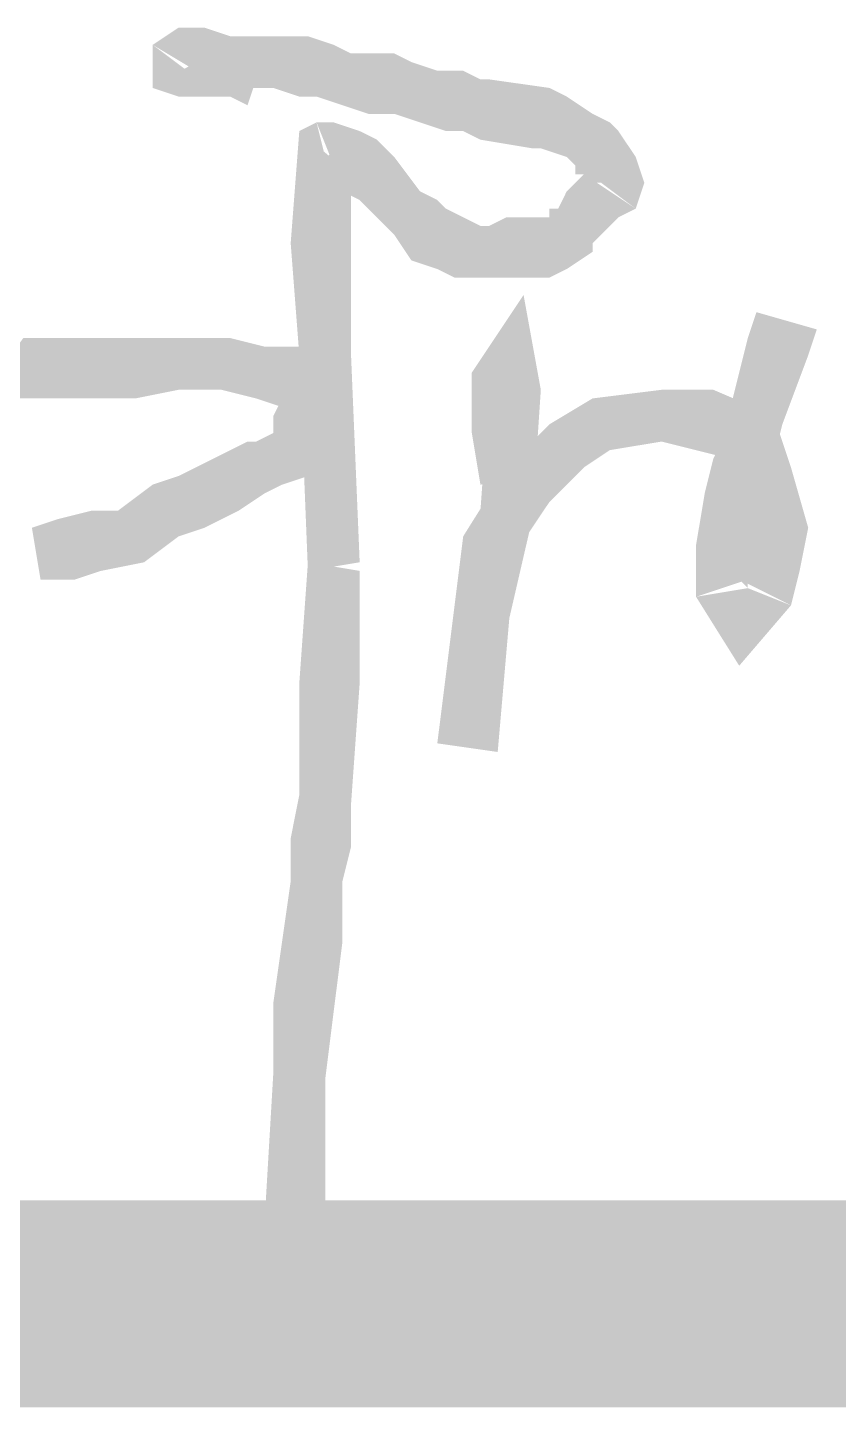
# Model space of a CAD drawing. Header units: inches. Extents: x 20 to 409, y 5 to 283.
# Drawn here: x 364.18 to 368.16, y 5.1 to 11.87 of the extents above; entities that cross this region are included whole.
import ezdxf

# ---------------------------------------------------------------- set-up
doc = ezdxf.new("R2010")
doc.units = ezdxf.units.IN
doc.header["$MEASUREMENT"] = 0
doc.layers.add('C00-00-00', color=7, linetype='Continuous')

msp = doc.modelspace()

# ---------------------------------------------------------------- hatches: boundary and pattern name
at = {"layer": 'C00-00-00'}
h = msp.add_hatch(color=0, dxfattribs=at)
h.dxf.hatch_style = 2
h.paths.add_polyline_path([(365.0071, 11.6593), (364.7954, 11.7863), (364.9224, 11.8709)])
h = msp.add_hatch(color=0, dxfattribs=at)
h.dxf.hatch_style = 2
h.paths.add_polyline_path([(364.9224, 11.8709), (365.0071, 11.5746), (365.0494, 11.8709)])
h = msp.add_hatch(color=0, dxfattribs=at)
h.dxf.hatch_style = 2
h.paths.add_polyline_path([(365.0071, 11.5746), (365.0494, 11.8709), (365.0494, 11.5746)])
h = msp.add_hatch(color=0, dxfattribs=at)
h.dxf.hatch_style = 2
h.paths.add_polyline_path([(365.0494, 11.8709), (365.0494, 11.5746), (365.1764, 11.8286)])
h = msp.add_hatch(color=0, dxfattribs=at)
h.dxf.hatch_style = 2
h.paths.add_polyline_path([(364.9648, 11.6593), (364.7954, 11.5746), (364.7954, 11.7863)])
h = msp.add_hatch(color=0, dxfattribs=at)
h.dxf.hatch_style = 2
h.paths.add_polyline_path([(365.0071, 11.5323), (365.0494, 11.7863), (364.9224, 11.5323)])
h = msp.add_hatch(color=0, dxfattribs=at)
h.dxf.hatch_style = 2
h.paths.add_polyline_path([(365.0494, 11.7863), (364.9224, 11.5323), (365.0071, 11.7863)])
h = msp.add_hatch(color=0, dxfattribs=at)
h.dxf.hatch_style = 2
h.paths.add_polyline_path([(364.9648, 11.6593), (365.0918, 11.6169), (365.0494, 11.7863)])
h = msp.add_hatch(color=0, dxfattribs=at)
h.dxf.hatch_style = 2
h.paths.add_polyline_path([(365.0918, 11.5323), (365.1341, 11.7863), (365.0071, 11.5323)])
h = msp.add_hatch(color=0, dxfattribs=at)
h.dxf.hatch_style = 2
h.paths.add_polyline_path([(365.1341, 11.7863), (365.0071, 11.5323), (365.0494, 11.7863)])
h = msp.add_hatch(color=0, dxfattribs=at)
h.dxf.hatch_style = 2
h.paths.add_polyline_path([(365.0071, 11.7016), (365.0494, 11.7863), (365.0071, 11.7863)])
h = msp.add_hatch(color=0, dxfattribs=at)
h.dxf.hatch_style = 2
h.paths.add_polyline_path([(365.0494, 11.5746), (365.1764, 11.8286), (365.1341, 11.5746)])
h = msp.add_hatch(color=0, dxfattribs=at)
h.dxf.hatch_style = 2
h.paths.add_polyline_path([(365.1764, 11.5323), (365.2188, 11.7863), (365.0918, 11.5323)])
h = msp.add_hatch(color=0, dxfattribs=at)
h.dxf.hatch_style = 2
h.paths.add_polyline_path([(365.2188, 11.7863), (365.0918, 11.5323), (365.1341, 11.7863)])
h = msp.add_hatch(color=0, dxfattribs=at)
h.dxf.hatch_style = 2
h.paths.add_polyline_path([(365.1764, 11.8286), (365.1341, 11.5746), (365.2611, 11.8286)])
h = msp.add_hatch(color=0, dxfattribs=at)
h.dxf.hatch_style = 2
h.paths.add_polyline_path([(365.1341, 11.5746), (365.2611, 11.8286), (365.2611, 11.5746)])
h = msp.add_hatch(color=0, dxfattribs=at)
h.dxf.hatch_style = 2
h.paths.add_polyline_path([(365.3458, 11.7439), (365.1764, 11.5323), (365.2188, 11.7863)])
h = msp.add_hatch(color=0, dxfattribs=at)
h.dxf.hatch_style = 2
h.paths.add_polyline_path([(365.2611, 11.8286), (365.2611, 11.5746), (365.4304, 11.8286)])
h = msp.add_hatch(color=0, dxfattribs=at)
h.dxf.hatch_style = 2
h.paths.add_polyline_path([(365.2611, 11.5746), (365.4304, 11.8286), (365.3881, 11.5746)])
h = msp.add_hatch(color=0, dxfattribs=at)
h.dxf.hatch_style = 2
h.paths.add_polyline_path([(365.4304, 11.8286), (365.3881, 11.5746), (365.5574, 11.8286)])
h = msp.add_hatch(color=0, dxfattribs=at)
h.dxf.hatch_style = 2
h.paths.add_polyline_path([(365.3881, 11.5746), (365.5574, 11.8286), (365.5151, 11.5323)])
h = msp.add_hatch(color=0, dxfattribs=at)
h.dxf.hatch_style = 2
h.paths.add_polyline_path([(365.5574, 11.8286), (365.5151, 11.5323), (365.6844, 11.7863)])
h = msp.add_hatch(color=0, dxfattribs=at)
h.dxf.hatch_style = 2
h.paths.add_polyline_path([(365.5151, 11.5323), (365.6844, 11.7863), (365.5998, 11.5323)])
h = msp.add_hatch(color=0, dxfattribs=at)
h.dxf.hatch_style = 2
h.paths.add_polyline_path([(365.6844, 11.7863), (365.5998, 11.5323), (365.7691, 11.7439)])
h = msp.add_hatch(color=0, dxfattribs=at)
h.dxf.hatch_style = 2
h.paths.add_polyline_path([(365.2611, 11.4899), (365.3458, 11.7439), (365.1764, 11.5323)])
h = msp.add_hatch(color=0, dxfattribs=at)
h.dxf.hatch_style = 2
h.paths.add_polyline_path([(365.5998, 11.5323), (365.7691, 11.7439), (365.7268, 11.4899)])
h = msp.add_hatch(color=0, dxfattribs=at)
h.dxf.hatch_style = 2
h.paths.add_polyline_path([(365.7691, 11.7439), (365.7268, 11.4899), (365.8538, 11.7439)])
h = msp.add_hatch(color=0, dxfattribs=at)
h.dxf.hatch_style = 2
h.paths.add_polyline_path([(365.7268, 11.4899), (365.8538, 11.7439), (365.8538, 11.4476)])
h = msp.add_hatch(color=0, dxfattribs=at)
h.dxf.hatch_style = 2
h.paths.add_polyline_path([(365.8538, 11.7439), (365.8538, 11.4476), (365.9808, 11.7439)])
h = msp.add_hatch(color=0, dxfattribs=at)
h.dxf.hatch_style = 2
h.paths.add_polyline_path([(365.8538, 11.4476), (365.9808, 11.7439), (365.9384, 11.4476)])
h = msp.add_hatch(color=0, dxfattribs=at)
h.dxf.hatch_style = 2
h.paths.add_polyline_path([(365.9808, 11.7439), (365.9384, 11.4476), (366.0654, 11.7016)])
h = msp.add_hatch(color=0, dxfattribs=at)
h.dxf.hatch_style = 2
h.paths.add_polyline_path([(365.0071, 11.7016), (364.9224, 11.5323), (364.7954, 11.5746)])
h = msp.add_hatch(color=0, dxfattribs=at)
h.dxf.hatch_style = 2
h.paths.add_polyline_path([(365.0071, 11.6593), (365.0071, 11.5746), (365.0918, 11.6169)])
h = msp.add_hatch(color=0, dxfattribs=at)
h.dxf.hatch_style = 2
h.paths.add_polyline_path([(365.9384, 11.4476), (366.0654, 11.7016), (365.9808, 11.4476)])
h = msp.add_hatch(color=0, dxfattribs=at)
h.dxf.hatch_style = 2
h.paths.add_polyline_path([(366.0654, 11.7016), (365.9808, 11.4476), (366.1924, 11.6593)])
h = msp.add_hatch(color=0, dxfattribs=at)
h.dxf.hatch_style = 2
h.paths.add_polyline_path([(365.9808, 11.4476), (366.1924, 11.6593), (366.1078, 11.4053)])
h = msp.add_hatch(color=0, dxfattribs=at)
h.dxf.hatch_style = 2
h.paths.add_polyline_path([(366.1924, 11.6593), (366.1078, 11.4053), (366.3194, 11.6593)])
h = msp.add_hatch(color=0, dxfattribs=at)
h.dxf.hatch_style = 2
h.paths.add_polyline_path([(366.1078, 11.4053), (366.3194, 11.6593), (366.2348, 11.3629)])
h = msp.add_hatch(color=0, dxfattribs=at)
h.dxf.hatch_style = 2
h.paths.add_polyline_path([(366.3194, 11.6593), (366.2348, 11.3629), (366.4041, 11.6169)])
h = msp.add_hatch(color=0, dxfattribs=at)
h.dxf.hatch_style = 2
h.paths.add_polyline_path([(366.2348, 11.3629), (366.4041, 11.6169), (366.3194, 11.3629)])
h = msp.add_hatch(color=0, dxfattribs=at)
h.dxf.hatch_style = 2
h.paths.add_polyline_path([(366.4041, 11.6169), (366.3194, 11.3629), (366.4464, 11.6169)])
h = msp.add_hatch(color=0, dxfattribs=at)
h.dxf.hatch_style = 2
h.paths.add_polyline_path([(366.3194, 11.3629), (366.4464, 11.6169), (366.4041, 11.3206)])
h = msp.add_hatch(color=0, dxfattribs=at)
h.dxf.hatch_style = 2
h.paths.add_polyline_path([(366.4464, 11.6169), (366.4041, 11.3206), (366.7428, 11.5746)])
h = msp.add_hatch(color=0, dxfattribs=at)
h.dxf.hatch_style = 2
h.paths.add_polyline_path([(366.4041, 11.3206), (366.7428, 11.5746), (366.6581, 11.2783)])
h = msp.add_hatch(color=0, dxfattribs=at)
h.dxf.hatch_style = 2
h.paths.add_polyline_path([(366.7428, 11.5746), (366.6581, 11.2783), (366.8274, 11.5323)])
h = msp.add_hatch(color=0, dxfattribs=at)
h.dxf.hatch_style = 2
h.paths.add_polyline_path([(366.6581, 11.2783), (366.8274, 11.5323), (366.7004, 11.2783)])
h = msp.add_hatch(color=0, dxfattribs=at)
h.dxf.hatch_style = 2
h.paths.add_polyline_path([(366.8274, 11.5323), (366.7004, 11.2783), (366.9544, 11.4476)])
h = msp.add_hatch(color=0, dxfattribs=at)
h.dxf.hatch_style = 2
h.paths.add_polyline_path([(366.7004, 11.2783), (366.9544, 11.4476), (366.8274, 11.2359)])
h = msp.add_hatch(color=0, dxfattribs=at)
h.dxf.hatch_style = 2
h.paths.add_polyline_path([(366.9544, 11.4476), (366.8274, 11.2359), (367.0391, 11.4053)])
h = msp.add_hatch(color=0, dxfattribs=at)
h.dxf.hatch_style = 2
h.paths.add_polyline_path([(365.6421, 11.2359), (365.5151, 11.3629), (365.5998, 11.4053)])
h = msp.add_hatch(color=0, dxfattribs=at)
h.dxf.hatch_style = 2
h.paths.add_polyline_path([(365.6844, 11.1936), (365.5998, 11.4053), (365.6844, 11.4053)])
h = msp.add_hatch(color=0, dxfattribs=at)
h.dxf.hatch_style = 2
h.paths.add_polyline_path([(365.8114, 11.3629), (365.6421, 11.1089), (365.6844, 11.4053)])
h = msp.add_hatch(color=0, dxfattribs=at)
h.dxf.hatch_style = 2
h.paths.add_polyline_path([(366.8274, 11.2359), (367.0391, 11.4053), (366.8698, 11.1936)])
h = msp.add_hatch(color=0, dxfattribs=at)
h.dxf.hatch_style = 2
h.paths.add_polyline_path([(367.0391, 11.4053), (366.8698, 11.1936), (367.0814, 11.3629)])
h = msp.add_hatch(color=0, dxfattribs=at)
h.dxf.hatch_style = 2
h.paths.add_polyline_path([(365.5151, 11.3629), (365.7691, 10.8126), (365.4728, 10.8126)])
h = msp.add_hatch(color=0, dxfattribs=at)
h.dxf.hatch_style = 2
h.paths.add_polyline_path([(365.7691, 11.1513), (365.5151, 11.3629), (365.7691, 10.8126)])
h = msp.add_hatch(color=0, dxfattribs=at)
h.dxf.hatch_style = 2
h.paths.add_polyline_path([(365.6844, 11.1089), (365.8114, 11.3629), (365.6421, 11.1089)])
h = msp.add_hatch(color=0, dxfattribs=at)
h.dxf.hatch_style = 2
h.paths.add_polyline_path([(365.8961, 11.3206), (365.6844, 11.1089), (365.8114, 11.3629)])
h = msp.add_hatch(color=0, dxfattribs=at)
h.dxf.hatch_style = 2
h.paths.add_polyline_path([(365.7268, 11.0666), (365.8961, 11.3206), (365.6844, 11.1089)])
h = msp.add_hatch(color=0, dxfattribs=at)
h.dxf.hatch_style = 2
h.paths.add_polyline_path([(365.9808, 11.2359), (365.7268, 11.0666), (365.8961, 11.3206)])
h = msp.add_hatch(color=0, dxfattribs=at)
h.dxf.hatch_style = 2
h.paths.add_polyline_path([(366.8698, 11.1936), (367.0814, 11.3629), (366.8698, 11.1513)])
h = msp.add_hatch(color=0, dxfattribs=at)
h.dxf.hatch_style = 2
h.paths.add_polyline_path([(367.0814, 11.3629), (366.8698, 11.1513), (367.1661, 11.2359)])
h = msp.add_hatch(color=0, dxfattribs=at)
h.dxf.hatch_style = 2
h.paths.add_polyline_path([(365.6421, 11.2359), (365.6844, 11.1089), (365.7691, 11.1513)])
h = msp.add_hatch(color=0, dxfattribs=at)
h.dxf.hatch_style = 2
h.paths.add_polyline_path([(365.6844, 11.1936), (365.6421, 11.1089), (365.6844, 11.1089)])
h = msp.add_hatch(color=0, dxfattribs=at)
h.dxf.hatch_style = 2
h.paths.add_polyline_path([(365.8114, 11.0243), (365.9808, 11.2359), (365.7268, 11.0666)])
h = msp.add_hatch(color=0, dxfattribs=at)
h.dxf.hatch_style = 2
h.paths.add_polyline_path([(366.1078, 11.0666), (365.8114, 11.0243), (365.9808, 11.2359)])
h = msp.add_hatch(color=0, dxfattribs=at)
h.dxf.hatch_style = 2
h.paths.add_polyline_path([(366.8698, 11.1513), (367.1661, 11.2359), (366.9121, 11.1513)])
h = msp.add_hatch(color=0, dxfattribs=at)
h.dxf.hatch_style = 2
h.paths.add_polyline_path([(367.1661, 11.2359), (366.9121, 11.1513), (367.2084, 11.1089)])
h = msp.add_hatch(color=0, dxfattribs=at)
h.dxf.hatch_style = 2
h.paths.add_polyline_path([(366.8698, 11.1089), (367.0391, 10.8973), (366.8274, 11.0666)])
h = msp.add_hatch(color=0, dxfattribs=at)
h.dxf.hatch_style = 2
h.paths.add_polyline_path([(366.9121, 11.1513), (367.0814, 10.9396), (366.8698, 11.1089)])
h = msp.add_hatch(color=0, dxfattribs=at)
h.dxf.hatch_style = 2
h.paths.add_polyline_path([(367.0814, 10.9396), (366.8698, 11.1089), (367.0391, 10.8973)])
h = msp.add_hatch(color=0, dxfattribs=at)
h.dxf.hatch_style = 2
h.paths.add_polyline_path([(366.9121, 11.1513), (367.2084, 11.1089), (366.9121, 11.1089)])
h = msp.add_hatch(color=0, dxfattribs=at)
h.dxf.hatch_style = 2
h.paths.add_polyline_path([(366.9968, 11.1089), (366.9121, 11.1513), (366.9121, 11.1089)])
h = msp.add_hatch(color=0, dxfattribs=at)
h.dxf.hatch_style = 2
h.paths.add_polyline_path([(367.1661, 10.9819), (366.9121, 11.1513), (367.0814, 10.9396)])
h = msp.add_hatch(color=0, dxfattribs=at)
h.dxf.hatch_style = 2
h.paths.add_polyline_path([(366.9968, 11.1089), (367.2084, 11.1089), (367.1661, 10.9819)])
h = msp.add_hatch(color=0, dxfattribs=at)
h.dxf.hatch_style = 2
h.paths.add_polyline_path([(365.9384, 10.8973), (366.1078, 11.0666), (365.8114, 11.0243)])
h = msp.add_hatch(color=0, dxfattribs=at)
h.dxf.hatch_style = 2
h.paths.add_polyline_path([(366.1924, 11.0243), (365.9384, 10.8973), (366.1078, 11.0666)])
h = msp.add_hatch(color=0, dxfattribs=at)
h.dxf.hatch_style = 2
h.paths.add_polyline_path([(366.8274, 11.0666), (366.9544, 10.8126), (366.7851, 10.9819)])
h = msp.add_hatch(color=0, dxfattribs=at)
h.dxf.hatch_style = 2
h.paths.add_polyline_path([(367.0391, 10.8973), (366.8274, 11.0666), (366.9544, 10.8126)])
h = msp.add_hatch(color=0, dxfattribs=at)
h.dxf.hatch_style = 2
h.paths.add_polyline_path([(365.9808, 10.8549), (366.1924, 11.0243), (365.9384, 10.8973)])
h = msp.add_hatch(color=0, dxfattribs=at)
h.dxf.hatch_style = 2
h.paths.add_polyline_path([(366.2348, 10.9819), (365.9808, 10.8549), (366.1924, 11.0243)])
h = msp.add_hatch(color=0, dxfattribs=at)
h.dxf.hatch_style = 2
h.paths.add_polyline_path([(366.0654, 10.7279), (366.2348, 10.9819), (365.9808, 10.8549)])
h = msp.add_hatch(color=0, dxfattribs=at)
h.dxf.hatch_style = 2
h.paths.add_polyline_path([(366.3194, 10.9396), (366.0654, 10.7279), (366.2348, 10.9819)])
h = msp.add_hatch(color=0, dxfattribs=at)
h.dxf.hatch_style = 2
h.paths.add_polyline_path([(366.7851, 10.9819), (366.9544, 10.7703), (366.7428, 10.9819)])
h = msp.add_hatch(color=0, dxfattribs=at)
h.dxf.hatch_style = 2
h.paths.add_polyline_path([(366.9544, 10.7703), (366.7428, 10.9819), (366.8274, 10.6856)])
h = msp.add_hatch(color=0, dxfattribs=at)
h.dxf.hatch_style = 2
h.paths.add_polyline_path([(366.7428, 10.9819), (366.8274, 10.6856), (366.7428, 10.9396)])
h = msp.add_hatch(color=0, dxfattribs=at)
h.dxf.hatch_style = 2
h.paths.add_polyline_path([(366.9544, 10.8126), (366.7851, 10.9819), (366.9544, 10.7703)])
h = msp.add_hatch(color=0, dxfattribs=at)
h.dxf.hatch_style = 2
h.paths.add_polyline_path([(366.1924, 10.6856), (366.3194, 10.9396), (366.0654, 10.7279)])
h = msp.add_hatch(color=0, dxfattribs=at)
h.dxf.hatch_style = 2
h.paths.add_polyline_path([(366.2771, 10.6433), (366.1924, 10.6856), (366.3194, 10.9396)])
h = msp.add_hatch(color=0, dxfattribs=at)
h.dxf.hatch_style = 2
h.paths.add_polyline_path([(366.4041, 10.8973), (366.2771, 10.6433), (366.3194, 10.9396)])
h = msp.add_hatch(color=0, dxfattribs=at)
h.dxf.hatch_style = 2
h.paths.add_polyline_path([(366.5311, 10.9396), (366.4888, 10.6433), (366.4464, 10.8973)])
h = msp.add_hatch(color=0, dxfattribs=at)
h.dxf.hatch_style = 2
h.paths.add_polyline_path([(366.5311, 10.6433), (366.5311, 10.9396), (366.4888, 10.6433)])
h = msp.add_hatch(color=0, dxfattribs=at)
h.dxf.hatch_style = 2
h.paths.add_polyline_path([(366.6581, 10.6433), (366.6158, 10.9396), (366.5311, 10.6433)])
h = msp.add_hatch(color=0, dxfattribs=at)
h.dxf.hatch_style = 2
h.paths.add_polyline_path([(366.6158, 10.9396), (366.5311, 10.6433), (366.5311, 10.9396)])
h = msp.add_hatch(color=0, dxfattribs=at)
h.dxf.hatch_style = 2
h.paths.add_polyline_path([(366.6581, 10.9396), (366.6581, 10.6433), (366.6158, 10.9396)])
h = msp.add_hatch(color=0, dxfattribs=at)
h.dxf.hatch_style = 2
h.paths.add_polyline_path([(366.7428, 10.9396), (366.7428, 10.6433), (366.6581, 10.9396)])
h = msp.add_hatch(color=0, dxfattribs=at)
h.dxf.hatch_style = 2
h.paths.add_polyline_path([(366.7428, 10.6433), (366.6581, 10.9396), (366.6581, 10.6433)])
h = msp.add_hatch(color=0, dxfattribs=at)
h.dxf.hatch_style = 2
h.paths.add_polyline_path([(366.8274, 10.6856), (366.7428, 10.9396), (366.7428, 10.6433)])
h = msp.add_hatch(color=0, dxfattribs=at)
h.dxf.hatch_style = 2
h.paths.add_polyline_path([(366.3618, 10.6433), (366.4041, 10.8973), (366.2771, 10.6433)])
h = msp.add_hatch(color=0, dxfattribs=at)
h.dxf.hatch_style = 2
h.paths.add_polyline_path([(366.4888, 10.6433), (366.4464, 10.8973), (366.3618, 10.6433)])
h = msp.add_hatch(color=0, dxfattribs=at)
h.dxf.hatch_style = 2
h.paths.add_polyline_path([(366.4464, 10.8973), (366.3618, 10.6433), (366.4041, 10.8973)])
h = msp.add_hatch(color=0, dxfattribs=at)
h.dxf.hatch_style = 2
h.paths.add_polyline_path([(365.7691, 10.8126), (365.4728, 10.8126), (365.7691, 10.2623)])
h = msp.add_hatch(color=0, dxfattribs=at)
h.dxf.hatch_style = 2
h.paths.add_polyline_path([(365.4728, 10.8126), (365.7691, 10.2623), (365.5151, 10.2623)])
h = msp.add_hatch(color=0, dxfattribs=at)
h.dxf.hatch_style = 2
h.paths.add_polyline_path([(366.5734, 10.0929), (366.3618, 10.1776), (366.6158, 10.5586)])
h = msp.add_hatch(color=0, dxfattribs=at)
h.dxf.hatch_style = 2
h.paths.add_polyline_path([(366.5734, 10.0929), (366.6158, 10.5586), (366.7004, 10.0929)])
h = msp.add_hatch(color=0, dxfattribs=at)
h.dxf.hatch_style = 2
h.paths.add_polyline_path([(367.7164, 10.3469), (368.0128, 10.2623), (367.7588, 10.4739)])
h = msp.add_hatch(color=0, dxfattribs=at)
h.dxf.hatch_style = 2
h.paths.add_polyline_path([(368.0128, 10.2623), (367.7588, 10.4739), (368.0551, 10.3893)])
h = msp.add_hatch(color=0, dxfattribs=at)
h.dxf.hatch_style = 2
h.paths.add_polyline_path([(363.9488, 10.0506), (364.1604, 10.3469), (364.2028, 10.0506)])
h = msp.add_hatch(color=0, dxfattribs=at)
h.dxf.hatch_style = 2
h.paths.add_polyline_path([(364.1604, 10.3469), (364.2028, 10.0506), (364.4144, 10.3469)])
h = msp.add_hatch(color=0, dxfattribs=at)
h.dxf.hatch_style = 2
h.paths.add_polyline_path([(364.2028, 10.0506), (364.4144, 10.3469), (364.4144, 10.0506)])
h = msp.add_hatch(color=0, dxfattribs=at)
h.dxf.hatch_style = 2
h.paths.add_polyline_path([(364.4144, 10.3469), (364.4144, 10.0506), (364.6684, 10.3469)])
h = msp.add_hatch(color=0, dxfattribs=at)
h.dxf.hatch_style = 2
h.paths.add_polyline_path([(364.4144, 10.0506), (364.6684, 10.3469), (364.7108, 10.0506)])
h = msp.add_hatch(color=0, dxfattribs=at)
h.dxf.hatch_style = 2
h.paths.add_polyline_path([(364.6684, 10.3469), (364.7108, 10.0506), (364.9224, 10.3469)])
h = msp.add_hatch(color=0, dxfattribs=at)
h.dxf.hatch_style = 2
h.paths.add_polyline_path([(364.7108, 10.0506), (364.9224, 10.3469), (364.9224, 10.0929)])
h = msp.add_hatch(color=0, dxfattribs=at)
h.dxf.hatch_style = 2
h.paths.add_polyline_path([(364.9224, 10.3469), (364.9224, 10.0929), (365.0494, 10.3469)])
h = msp.add_hatch(color=0, dxfattribs=at)
h.dxf.hatch_style = 2
h.paths.add_polyline_path([(364.9224, 10.0929), (365.0494, 10.3469), (365.0494, 10.0929)])
h = msp.add_hatch(color=0, dxfattribs=at)
h.dxf.hatch_style = 2
h.paths.add_polyline_path([(365.0494, 10.3469), (365.0494, 10.0929), (365.1764, 10.3469)])
h = msp.add_hatch(color=0, dxfattribs=at)
h.dxf.hatch_style = 2
h.paths.add_polyline_path([(365.0494, 10.0929), (365.1764, 10.3469), (365.1341, 10.0929)])
h = msp.add_hatch(color=0, dxfattribs=at)
h.dxf.hatch_style = 2
h.paths.add_polyline_path([(365.1764, 10.3469), (365.1341, 10.0929), (365.3458, 10.3046)])
h = msp.add_hatch(color=0, dxfattribs=at)
h.dxf.hatch_style = 2
h.paths.add_polyline_path([(365.1341, 10.0929), (365.3458, 10.3046), (365.3034, 10.0506)])
h = msp.add_hatch(color=0, dxfattribs=at)
h.dxf.hatch_style = 2
h.paths.add_polyline_path([(365.3458, 10.3046), (365.3034, 10.0506), (365.5151, 10.3046)])
h = msp.add_hatch(color=0, dxfattribs=at)
h.dxf.hatch_style = 2
h.paths.add_polyline_path([(365.3034, 10.0506), (365.5151, 10.3046), (365.4304, 10.0083)])
h = msp.add_hatch(color=0, dxfattribs=at)
h.dxf.hatch_style = 2
h.paths.add_polyline_path([(365.5151, 10.3046), (365.6844, 10.2623), (365.4304, 10.0083)])
h = msp.add_hatch(color=0, dxfattribs=at)
h.dxf.hatch_style = 2
h.paths.add_polyline_path([(367.6318, 10.0083), (367.8858, 9.9236), (367.7164, 10.3469)])
h = msp.add_hatch(color=0, dxfattribs=at)
h.dxf.hatch_style = 2
h.paths.add_polyline_path([(367.8858, 9.9236), (367.7164, 10.3469), (368.0128, 10.2623)])
h = msp.add_hatch(color=0, dxfattribs=at)
h.dxf.hatch_style = 2
h.paths.add_polyline_path([(365.5151, 10.0929), (365.6844, 10.2623), (365.6844, 10.0929)])
h = msp.add_hatch(color=0, dxfattribs=at)
h.dxf.hatch_style = 2
h.paths.add_polyline_path([(365.7691, 10.2623), (365.5151, 10.2623), (365.8114, 9.2463)])
h = msp.add_hatch(color=0, dxfattribs=at)
h.dxf.hatch_style = 2
h.paths.add_polyline_path([(365.5151, 10.2623), (365.8114, 9.2463), (365.5574, 9.2039)])
h = msp.add_hatch(color=0, dxfattribs=at)
h.dxf.hatch_style = 2
h.paths.add_polyline_path([(366.3618, 9.8813), (366.6581, 9.8813), (366.3618, 10.1776)])
h = msp.add_hatch(color=0, dxfattribs=at)
h.dxf.hatch_style = 2
h.paths.add_polyline_path([(366.6581, 9.8813), (366.3618, 10.1776), (366.6581, 10.0929)])
h = msp.add_hatch(color=0, dxfattribs=at)
h.dxf.hatch_style = 2
h.paths.add_polyline_path([(365.5151, 10.0929), (365.4304, 10.0929), (365.4304, 10.0083)])
h = msp.add_hatch(color=0, dxfattribs=at)
h.dxf.hatch_style = 2
h.paths.add_polyline_path([(365.6844, 10.0929), (365.4304, 10.0929), (365.6844, 10.0083)])
h = msp.add_hatch(color=0, dxfattribs=at)
h.dxf.hatch_style = 2
h.paths.add_polyline_path([(365.4304, 10.0929), (365.6844, 10.0083), (365.4304, 10.0506)])
h = msp.add_hatch(color=0, dxfattribs=at)
h.dxf.hatch_style = 2
h.paths.add_polyline_path([(366.4464, 10.0929), (366.6581, 9.4579), (366.4041, 9.5003)])
h = msp.add_hatch(color=0, dxfattribs=at)
h.dxf.hatch_style = 2
h.paths.add_polyline_path([(366.5734, 10.0929), (366.4464, 10.0929), (366.4888, 9.8389)])
h = msp.add_hatch(color=0, dxfattribs=at)
h.dxf.hatch_style = 2
h.paths.add_polyline_path([(366.7004, 10.0929), (366.4464, 10.0929), (366.6581, 9.4579)])
h = msp.add_hatch(color=0, dxfattribs=at)
h.dxf.hatch_style = 2
h.paths.add_polyline_path([(366.5734, 10.0929), (366.4888, 9.8389), (366.6581, 10.0929)])
h = msp.add_hatch(color=0, dxfattribs=at)
h.dxf.hatch_style = 2
h.paths.add_polyline_path([(366.9544, 10.0506), (367.0391, 9.7966), (367.2931, 10.0929)])
h = msp.add_hatch(color=0, dxfattribs=at)
h.dxf.hatch_style = 2
h.paths.add_polyline_path([(367.0391, 9.7966), (367.2931, 10.0929), (367.2931, 9.8389)])
h = msp.add_hatch(color=0, dxfattribs=at)
h.dxf.hatch_style = 2
h.paths.add_polyline_path([(367.2931, 10.0929), (367.2931, 9.8389), (367.5471, 10.0929)])
h = msp.add_hatch(color=0, dxfattribs=at)
h.dxf.hatch_style = 2
h.paths.add_polyline_path([(367.2931, 9.8389), (367.5471, 10.0929), (367.4624, 9.7966)])
h = msp.add_hatch(color=0, dxfattribs=at)
h.dxf.hatch_style = 2
h.paths.add_polyline_path([(367.5471, 10.0929), (367.4624, 9.7966), (367.8434, 9.9659)])
h = msp.add_hatch(color=0, dxfattribs=at)
h.dxf.hatch_style = 2
h.paths.add_polyline_path([(365.4304, 10.0506), (365.6844, 9.9236), (365.3881, 9.9659)])
h = msp.add_hatch(color=0, dxfattribs=at)
h.dxf.hatch_style = 2
h.paths.add_polyline_path([(365.6844, 10.0083), (365.4304, 10.0506), (365.6844, 9.9236)])
h = msp.add_hatch(color=0, dxfattribs=at)
h.dxf.hatch_style = 2
h.paths.add_polyline_path([(366.7428, 9.9236), (366.9121, 9.7119), (366.9544, 10.0506)])
h = msp.add_hatch(color=0, dxfattribs=at)
h.dxf.hatch_style = 2
h.paths.add_polyline_path([(366.9121, 9.7119), (366.9544, 10.0506), (367.0391, 9.7966)])
h = msp.add_hatch(color=0, dxfattribs=at)
h.dxf.hatch_style = 2
h.paths.add_polyline_path([(365.6844, 9.9236), (365.3881, 9.9659), (365.6421, 9.7966)])
h = msp.add_hatch(color=0, dxfattribs=at)
h.dxf.hatch_style = 2
h.paths.add_polyline_path([(365.3881, 9.9659), (365.6421, 9.7966), (365.3881, 9.9236)])
h = msp.add_hatch(color=0, dxfattribs=at)
h.dxf.hatch_style = 2
h.paths.add_polyline_path([(367.4624, 9.7966), (367.8434, 9.9659), (367.6318, 9.7543)])
h = msp.add_hatch(color=0, dxfattribs=at)
h.dxf.hatch_style = 2
h.paths.add_polyline_path([(367.5894, 9.8389), (367.8434, 9.7543), (367.6318, 10.0083)])
h = msp.add_hatch(color=0, dxfattribs=at)
h.dxf.hatch_style = 2
h.paths.add_polyline_path([(367.8434, 9.7543), (367.6318, 10.0083), (367.8858, 9.9236)])
h = msp.add_hatch(color=0, dxfattribs=at)
h.dxf.hatch_style = 2
h.paths.add_polyline_path([(367.8434, 9.9659), (367.6318, 9.7543), (367.9281, 9.7119)])
h = msp.add_hatch(color=0, dxfattribs=at)
h.dxf.hatch_style = 2
h.paths.add_polyline_path([(365.6421, 9.7966), (365.3881, 9.9236), (365.5574, 9.6696)])
h = msp.add_hatch(color=0, dxfattribs=at)
h.dxf.hatch_style = 2
h.paths.add_polyline_path([(365.3881, 9.9236), (365.5574, 9.6696), (365.3881, 9.8813)])
h = msp.add_hatch(color=0, dxfattribs=at)
h.dxf.hatch_style = 2
h.paths.add_polyline_path([(366.5311, 9.7119), (366.7428, 9.5426), (366.7428, 9.9236)])
h = msp.add_hatch(color=0, dxfattribs=at)
h.dxf.hatch_style = 2
h.paths.add_polyline_path([(366.7428, 9.5426), (366.7428, 9.9236), (366.9121, 9.7119)])
h = msp.add_hatch(color=0, dxfattribs=at)
h.dxf.hatch_style = 2
h.paths.add_polyline_path([(365.2611, 9.8389), (365.2188, 9.5003), (365.0918, 9.7543)])
h = msp.add_hatch(color=0, dxfattribs=at)
h.dxf.hatch_style = 2
h.paths.add_polyline_path([(365.3458, 9.5849), (365.2611, 9.8389), (365.2188, 9.5003)])
h = msp.add_hatch(color=0, dxfattribs=at)
h.dxf.hatch_style = 2
h.paths.add_polyline_path([(365.3034, 9.8389), (365.3458, 9.5849), (365.2611, 9.8389)])
h = msp.add_hatch(color=0, dxfattribs=at)
h.dxf.hatch_style = 2
h.paths.add_polyline_path([(365.3881, 9.8813), (365.4304, 9.6273), (365.3034, 9.8389)])
h = msp.add_hatch(color=0, dxfattribs=at)
h.dxf.hatch_style = 2
h.paths.add_polyline_path([(365.4304, 9.6273), (365.3034, 9.8389), (365.3458, 9.5849)])
h = msp.add_hatch(color=0, dxfattribs=at)
h.dxf.hatch_style = 2
h.paths.add_polyline_path([(365.5574, 9.6696), (365.3881, 9.8813), (365.4304, 9.6273)])
h = msp.add_hatch(color=0, dxfattribs=at)
h.dxf.hatch_style = 2
h.paths.add_polyline_path([(366.4041, 9.6273), (366.6581, 9.6696), (366.3618, 9.8813)])
h = msp.add_hatch(color=0, dxfattribs=at)
h.dxf.hatch_style = 2
h.paths.add_polyline_path([(366.6581, 9.6696), (366.3618, 9.8813), (366.6581, 9.8813)])
h = msp.add_hatch(color=0, dxfattribs=at)
h.dxf.hatch_style = 2
h.paths.add_polyline_path([(367.5471, 9.7543), (367.8434, 9.6696), (367.5894, 9.8389)])
h = msp.add_hatch(color=0, dxfattribs=at)
h.dxf.hatch_style = 2
h.paths.add_polyline_path([(367.8434, 9.6696), (367.5894, 9.8389), (367.8434, 9.7543)])
h = msp.add_hatch(color=0, dxfattribs=at)
h.dxf.hatch_style = 2
h.paths.add_polyline_path([(365.0918, 9.7543), (365.0494, 9.4156), (364.9224, 9.6696)])
h = msp.add_hatch(color=0, dxfattribs=at)
h.dxf.hatch_style = 2
h.paths.add_polyline_path([(365.2188, 9.5003), (365.0918, 9.7543), (365.0494, 9.4156)])
h = msp.add_hatch(color=0, dxfattribs=at)
h.dxf.hatch_style = 2
h.paths.add_polyline_path([(367.5048, 9.5849), (367.7588, 9.5003), (367.5471, 9.7543)])
h = msp.add_hatch(color=0, dxfattribs=at)
h.dxf.hatch_style = 2
h.paths.add_polyline_path([(367.7588, 9.5003), (367.5471, 9.7543), (367.8434, 9.6696)])
h = msp.add_hatch(color=0, dxfattribs=at)
h.dxf.hatch_style = 2
h.paths.add_polyline_path([(367.6318, 9.7543), (367.9281, 9.7119), (367.6741, 9.6273)])
h = msp.add_hatch(color=0, dxfattribs=at)
h.dxf.hatch_style = 2
h.paths.add_polyline_path([(366.3194, 9.3733), (366.5734, 9.2886), (366.5311, 9.7119)])
h = msp.add_hatch(color=0, dxfattribs=at)
h.dxf.hatch_style = 2
h.paths.add_polyline_path([(366.5734, 9.2886), (366.5311, 9.7119), (366.7428, 9.5426)])
h = msp.add_hatch(color=0, dxfattribs=at)
h.dxf.hatch_style = 2
h.paths.add_polyline_path([(367.9281, 9.7119), (367.6741, 9.6273), (368.0128, 9.4156)])
h = msp.add_hatch(color=0, dxfattribs=at)
h.dxf.hatch_style = 2
h.paths.add_polyline_path([(364.7954, 9.6273), (364.7531, 9.2463), (364.6261, 9.5003)])
h = msp.add_hatch(color=0, dxfattribs=at)
h.dxf.hatch_style = 2
h.paths.add_polyline_path([(364.9224, 9.3733), (364.7954, 9.6273), (364.7531, 9.2463)])
h = msp.add_hatch(color=0, dxfattribs=at)
h.dxf.hatch_style = 2
h.paths.add_polyline_path([(364.9224, 9.6696), (364.9224, 9.3733), (364.7954, 9.6273)])
h = msp.add_hatch(color=0, dxfattribs=at)
h.dxf.hatch_style = 2
h.paths.add_polyline_path([(365.0494, 9.4156), (364.9224, 9.6696), (364.9224, 9.3733)])
h = msp.add_hatch(color=0, dxfattribs=at)
h.dxf.hatch_style = 2
h.paths.add_polyline_path([(367.6741, 9.6273), (368.0128, 9.4156), (367.7164, 9.4156)])
h = msp.add_hatch(color=0, dxfattribs=at)
h.dxf.hatch_style = 2
h.paths.add_polyline_path([(367.4624, 9.3309), (367.7164, 9.2886), (367.5048, 9.5849)])
h = msp.add_hatch(color=0, dxfattribs=at)
h.dxf.hatch_style = 2
h.paths.add_polyline_path([(367.7164, 9.2886), (367.5048, 9.5849), (367.7588, 9.5003)])
h = msp.add_hatch(color=0, dxfattribs=at)
h.dxf.hatch_style = 2
h.paths.add_polyline_path([(364.4991, 9.5003), (364.4144, 9.1616), (364.3298, 9.4579)])
h = msp.add_hatch(color=0, dxfattribs=at)
h.dxf.hatch_style = 2
h.paths.add_polyline_path([(364.5414, 9.2039), (364.4991, 9.5003), (364.4144, 9.1616)])
h = msp.add_hatch(color=0, dxfattribs=at)
h.dxf.hatch_style = 2
h.paths.add_polyline_path([(364.6261, 9.5003), (364.5414, 9.2039), (364.4991, 9.5003)])
h = msp.add_hatch(color=0, dxfattribs=at)
h.dxf.hatch_style = 2
h.paths.add_polyline_path([(364.7531, 9.2463), (364.6261, 9.5003), (364.5414, 9.2039)])
h = msp.add_hatch(color=0, dxfattribs=at)
h.dxf.hatch_style = 2
h.paths.add_polyline_path([(366.4041, 9.5003), (366.5311, 8.9076), (366.2771, 8.9499)])
h = msp.add_hatch(color=0, dxfattribs=at)
h.dxf.hatch_style = 2
h.paths.add_polyline_path([(366.6581, 9.4579), (366.4041, 9.5003), (366.5311, 8.9076)])
h = msp.add_hatch(color=0, dxfattribs=at)
h.dxf.hatch_style = 2
h.paths.add_polyline_path([(364.3298, 9.4579), (364.2451, 9.1616), (364.2028, 9.4156)])
h = msp.add_hatch(color=0, dxfattribs=at)
h.dxf.hatch_style = 2
h.paths.add_polyline_path([(364.4144, 9.1616), (364.3298, 9.4579), (364.2451, 9.1616)])
h = msp.add_hatch(color=0, dxfattribs=at)
h.dxf.hatch_style = 2
h.paths.add_polyline_path([(368.0128, 9.4156), (367.7164, 9.4156), (367.9704, 9.2039)])
h = msp.add_hatch(color=0, dxfattribs=at)
h.dxf.hatch_style = 2
h.paths.add_polyline_path([(367.7164, 9.4156), (367.9704, 9.2039), (367.7164, 9.2886)])
h = msp.add_hatch(color=0, dxfattribs=at)
h.dxf.hatch_style = 2
h.paths.add_polyline_path([(366.1924, 8.3573), (366.4888, 8.3149), (366.3194, 9.3733)])
h = msp.add_hatch(color=0, dxfattribs=at)
h.dxf.hatch_style = 2
h.paths.add_polyline_path([(366.4888, 8.3149), (366.3194, 9.3733), (366.5734, 9.2886)])
h = msp.add_hatch(color=0, dxfattribs=at)
h.dxf.hatch_style = 2
h.paths.add_polyline_path([(367.4624, 9.0769), (367.7164, 9.1616), (367.4624, 9.3309)])
h = msp.add_hatch(color=0, dxfattribs=at)
h.dxf.hatch_style = 2
h.paths.add_polyline_path([(367.7164, 9.1616), (367.4624, 9.3309), (367.7164, 9.2886)])
h = msp.add_hatch(color=0, dxfattribs=at)
h.dxf.hatch_style = 2
h.paths.add_polyline_path([(367.7164, 9.2886), (367.9281, 9.0346), (367.6741, 9.1616)])
h = msp.add_hatch(color=0, dxfattribs=at)
h.dxf.hatch_style = 2
h.paths.add_polyline_path([(367.9704, 9.2039), (367.7164, 9.2886), (367.9281, 9.0346)])
h = msp.add_hatch(color=0, dxfattribs=at)
h.dxf.hatch_style = 2
h.paths.add_polyline_path([(365.5574, 9.2463), (365.8114, 8.6536), (365.5151, 8.6536)])
h = msp.add_hatch(color=0, dxfattribs=at)
h.dxf.hatch_style = 2
h.paths.add_polyline_path([(365.8114, 9.2039), (365.5574, 9.2463), (365.8114, 8.6536)])
h = msp.add_hatch(color=0, dxfattribs=at)
h.dxf.hatch_style = 2
h.paths.add_polyline_path([(367.7164, 9.1193), (367.7164, 9.2039), (367.6741, 9.1616)])
h = msp.add_hatch(color=0, dxfattribs=at)
h.dxf.hatch_style = 2
h.paths.add_polyline_path([(367.7164, 9.1193), (367.6741, 8.7383), (367.4624, 9.0769)])
h = msp.add_hatch(color=0, dxfattribs=at)
h.dxf.hatch_style = 2
h.paths.add_polyline_path([(367.7164, 9.1193), (367.9281, 9.0346), (367.6741, 8.7383)])
h = msp.add_hatch(color=0, dxfattribs=at)
h.dxf.hatch_style = 2
h.paths.add_polyline_path([(366.2771, 8.9499), (366.4888, 8.5266), (366.2348, 8.5689)])
h = msp.add_hatch(color=0, dxfattribs=at)
h.dxf.hatch_style = 2
h.paths.add_polyline_path([(366.5311, 8.9076), (366.2771, 8.9499), (366.4888, 8.5266)])
h = msp.add_hatch(color=0, dxfattribs=at)
h.dxf.hatch_style = 2
h.paths.add_polyline_path([(365.8114, 8.6536), (365.5151, 8.6536), (365.7691, 8.0609)])
h = msp.add_hatch(color=0, dxfattribs=at)
h.dxf.hatch_style = 2
h.paths.add_polyline_path([(365.5151, 8.6536), (365.7691, 8.0609), (365.5151, 8.1033)])
h = msp.add_hatch(color=0, dxfattribs=at)
h.dxf.hatch_style = 2
h.paths.add_polyline_path([(366.2348, 8.5689), (366.4888, 8.3149), (366.1924, 8.3573)])
h = msp.add_hatch(color=0, dxfattribs=at)
h.dxf.hatch_style = 2
h.paths.add_polyline_path([(366.4888, 8.5266), (366.2348, 8.5689), (366.4888, 8.3149)])
h = msp.add_hatch(color=0, dxfattribs=at)
h.dxf.hatch_style = 2
h.paths.add_polyline_path([(365.5151, 8.1033), (365.7691, 7.8493), (365.4728, 7.8916)])
h = msp.add_hatch(color=0, dxfattribs=at)
h.dxf.hatch_style = 2
h.paths.add_polyline_path([(365.7691, 8.0609), (365.5151, 8.1033), (365.7691, 7.8493)])
h = msp.add_hatch(color=0, dxfattribs=at)
h.dxf.hatch_style = 2
h.paths.add_polyline_path([(365.7691, 7.8493), (365.4728, 7.8916), (365.7268, 7.6799)])
h = msp.add_hatch(color=0, dxfattribs=at)
h.dxf.hatch_style = 2
h.paths.add_polyline_path([(365.4728, 7.8916), (365.7268, 7.6799), (365.4728, 7.6799)])
h = msp.add_hatch(color=0, dxfattribs=at)
h.dxf.hatch_style = 2
h.paths.add_polyline_path([(365.4728, 7.6799), (365.7268, 7.3836), (365.4304, 7.3836)])
h = msp.add_hatch(color=0, dxfattribs=at)
h.dxf.hatch_style = 2
h.paths.add_polyline_path([(365.7268, 7.6799), (365.4728, 7.6799), (365.7268, 7.3836)])
h = msp.add_hatch(color=0, dxfattribs=at)
h.dxf.hatch_style = 2
h.paths.add_polyline_path([(365.4304, 7.3836), (365.6844, 7.0449), (365.3881, 7.0873)])
h = msp.add_hatch(color=0, dxfattribs=at)
h.dxf.hatch_style = 2
h.paths.add_polyline_path([(365.7268, 7.3836), (365.4304, 7.3836), (365.6844, 7.0449)])
h = msp.add_hatch(color=0, dxfattribs=at)
h.dxf.hatch_style = 2
h.paths.add_polyline_path([(365.6844, 7.0449), (365.3881, 7.0873), (365.6421, 6.7063)])
h = msp.add_hatch(color=0, dxfattribs=at)
h.dxf.hatch_style = 2
h.paths.add_polyline_path([(365.3881, 7.0873), (365.6421, 6.7063), (365.3881, 6.7486)])
h = msp.add_hatch(color=0, dxfattribs=at)
h.dxf.hatch_style = 2
h.paths.add_polyline_path([(365.3881, 6.7486), (365.6421, 6.0289), (365.3458, 6.0289)])
h = msp.add_hatch(color=0, dxfattribs=at)
h.dxf.hatch_style = 2
h.paths.add_polyline_path([(365.6421, 6.7063), (365.3881, 6.7486), (365.6421, 6.0289)])
h = msp.add_hatch(color=0, dxfattribs=at)
h.dxf.hatch_style = 2
h.paths.add_polyline_path([(28.8381, 6.1136), (27.8221, 5.0976), (407.8061, 6.1136)])
h = msp.add_hatch(color=0, dxfattribs=at)
h.dxf.hatch_style = 2
h.paths.add_polyline_path([(27.8221, 5.0976), (407.8061, 6.1136), (408.8221, 5.0976)])

doc.saveas('drawing.dxf')
